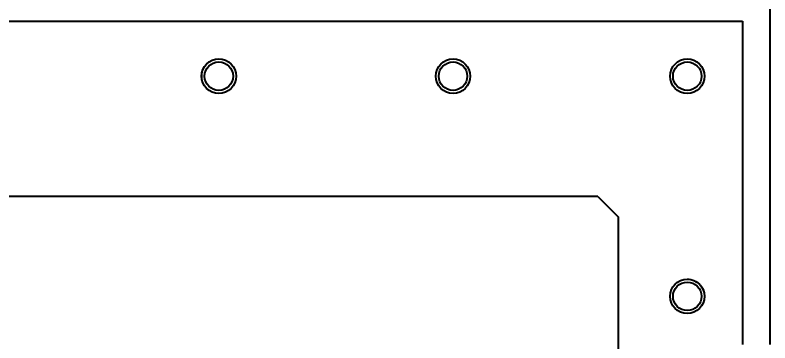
# Model space of a CAD drawing. Header units: millimetres. Extents: x 0 to 5945, y 0 to 4205.
# Drawn here: x 1854.2 to 1963.7, y 731.8 to 779.5 of the extents above; entities that cross this region are included whole.
import ezdxf

# ---------------------------------------------------------------- set-up
doc = ezdxf.new("R2010")
doc.units = ezdxf.units.MM
doc.header["$LTSCALE"] = 5
doc.layers.add('가시적인 것(ISO)', color=3, linetype='Continuous', lineweight=40)
doc.layers.add('가시적인 좁은 것(ISO)', color=3, linetype='Continuous', lineweight=35)

msp = doc.modelspace()

# ---------------------------------------------------------------- linework, layer by layer
at = {"layer": '가시적인 것(ISO)'}
for p, q in [((1963.737, 782.623), (1963.737, 731.623)), ((1773.734, 778.623), (1959.74, 778.623)), ((1959.74, 778.623), (1959.74, 731.623)), ((1938.737, 753.123), (1794.737, 753.123)), ((1938.737, 753.123), (1941.737, 750.123)), ((1941.737, 606.123), (1941.737, 750.123))]:
    msp.add_line(p, q, dxfattribs=at)
for centre, radius in [((1883.737, 770.623), 2.5), ((1883.737, 770.623), 2.067), ((1917.738, 770.623), 2.5), ((1917.737, 770.623), 2.067), ((1951.738, 770.623), 2.5), ((1951.737, 770.623), 2.067), ((1951.738, 738.623), 2.5), ((1951.737, 738.623), 2.067)]:
    msp.add_circle(centre, radius, dxfattribs=at)
at = {"layer": '가시적인 좁은 것(ISO)'}
for centre, start, end in [((1883.737, 770.623), 90.00059, 260), ((1917.737, 770.623), 350, 89.98683), ((1951.737, 770.623), 350, 89.98753), ((1951.737, 738.623), 350, 89.98753)]:
    msp.add_arc(centre, 2.5, start, end, dxfattribs=at)

doc.saveas('drawing.dxf')
